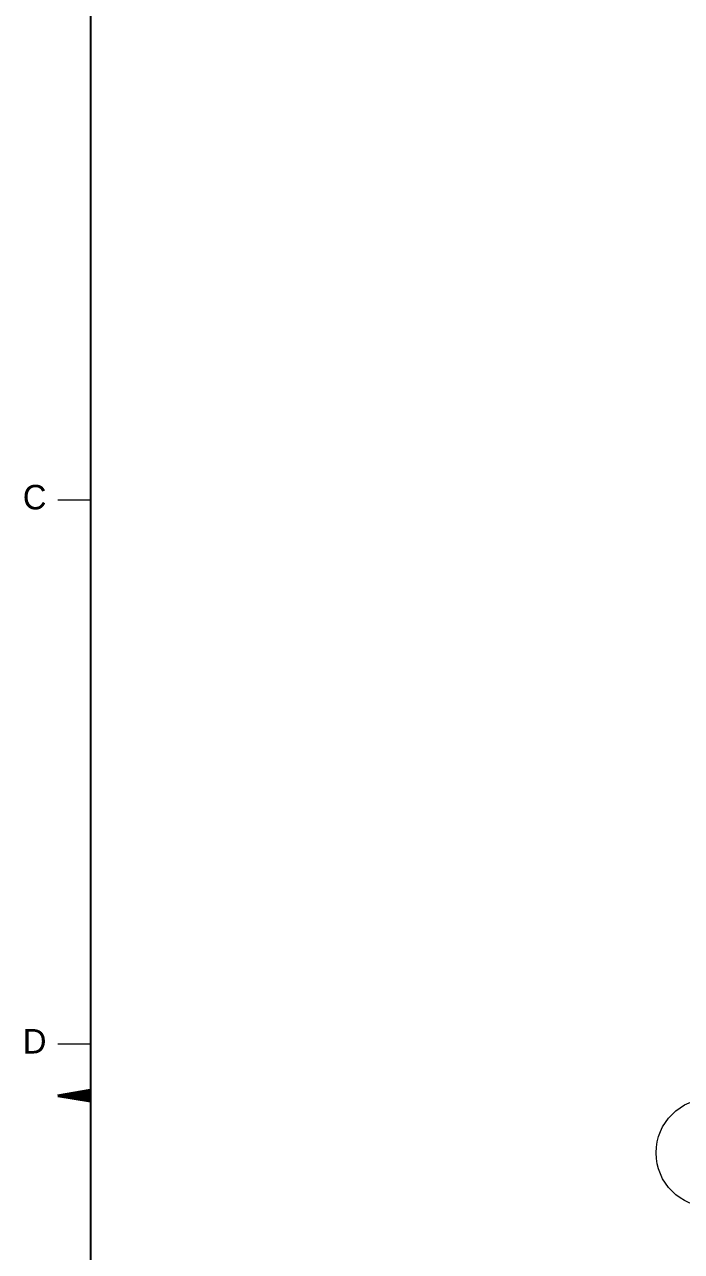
# Model space of a CAD drawing. Header units: millimetres. Extents: x 7 to 587, y 2 to 418.
# Drawn here: x 26.9 to 87.3, y 190.9 to 303.7 of the extents above; entities that cross this region are included whole.
import ezdxf
from ezdxf.enums import TextEntityAlignment as Align

# ---------------------------------------------------------------- set-up
doc = ezdxf.new("R2010")
doc.units = ezdxf.units.MM
doc.layers.add('GR1_15', color=7, linetype='Continuous')
doc.layers.add('図面枠C7M', color=7, linetype='Continuous')
doc.styles.add('HG丸ｺﾞｼｯｸM-PRO', font='')
doc.styles.get('HG丸ｺﾞｼｯｸM-PRO').set_extended_font_data('HG丸ｺﾞｼｯｸM-PRO')

# ---------------------------------------------------------------- blocks, each defined once
blk = doc.blocks.new('BLKF025')
at = {"layer": '図面枠C7M', "color": 3, "linetype": 'Continuous', "lineweight": 35}
for p, q in [((30.067393, 205.236108), (30.09438, 205.263095)), ((30.188706, 205.216), (30.264271, 205.291564)), ((30.310019, 205.195891), (30.434161, 205.320033)), ((30.431331, 205.175782), (30.604052, 205.348503)), ((30.552644, 205.155673), (30.773942, 205.376972)), ((30.673956, 205.135565), (30.943833, 205.405441)), ((30.795269, 205.115456), (31.113723, 205.43391)), ((30.916582, 205.095347), (31.283614, 205.462379)), ((31.037894, 205.075238), (31.453504, 205.490848)), ((31.159207, 205.05513), (31.623395, 205.519317)), ((31.280519, 205.035021), (31.793285, 205.547787)), ((31.401832, 205.014912), (31.963176, 205.576256)), ((31.523145, 204.994803), (32.133066, 205.604725)), ((31.644457, 204.974695), (32.302957, 205.633194)), ((31.76577, 204.954586), (32.472847, 205.661663)), ((31.887082, 204.934477), (32.642738, 205.690132)), ((32.008395, 204.914368), (32.812628, 205.718601)), ((32.129708, 204.894259), (32.982519, 205.747071)), ((32.25102, 204.874151), (33, 205.62313)), ((32.372333, 204.854042), (33, 205.481709)), ((32.493645, 204.833933), (33, 205.340288)), ((32.614958, 204.813824), (33, 205.198866)), ((32.736271, 204.793716), (33, 205.057445)), ((32.857583, 204.773607), (33, 204.916024)), ((32.978896, 204.753498), (33, 204.774602))]:
    blk.add_line(p, q, dxfattribs=at)
blk = doc.blocks.new('BLKF023')
at = {"layer": '図面枠C7M', "color": 2, "linetype": 'Continuous', "lineweight": 25}
blk.add_line((33, 410), (33, 10), dxfattribs=at)
at = {"layer": '図面枠C7M', "color": 4, "linetype": 'Continuous', "lineweight": 13}
for p, q in [((30, 260), (33, 260)), ((30, 210), (33, 210))]:
    blk.add_line(p, q, dxfattribs=at)
at = {"layer": '図面枠C7M', "color": 3, "linetype": 'Continuous', "lineweight": 35}
for p, q in [((33, 205.75), (30, 205.25)), ((30, 205.25), (33, 204.75))]:
    blk.add_line(p, q, dxfattribs=at)
blk.add_blockref('BLKF025', (0, 0), dxfattribs=at)
at = {"layer": '図面枠C7M', "color": 3, "linetype": 'Continuous', "lineweight": 35, "style": 'HG丸ｺﾞｼｯｸM-PRO', "width": 1.001214}
blk.add_text('C', height=2.25, dxfattribs=at).set_placement((26.79, 258.45), align=Align.BOTTOM_LEFT)
at = {"layer": '図面枠C7M', "color": 4, "linetype": 'Continuous', "lineweight": 13, "style": 'HG丸ｺﾞｼｯｸM-PRO', "width": 1.002334}
blk.add_text('D', height=2.25, dxfattribs=at).set_placement((26.79, 208.45), align=Align.BOTTOM_LEFT)

msp = doc.modelspace()

# ---------------------------------------------------------------- linework, layer by layer
at = {"layer": 'GR1_15', "color": 4, "linetype": 'Continuous', "lineweight": 13}
msp.add_circle((90, 200), 5, dxfattribs=at)

# ---------------------------------------------------------------- block references
at = {"layer": '図面枠C7M', "color": 4, "linetype": 'Continuous', "lineweight": 13}
msp.add_blockref('BLKF023', (0, 0), dxfattribs=at)

doc.saveas('drawing.dxf')
